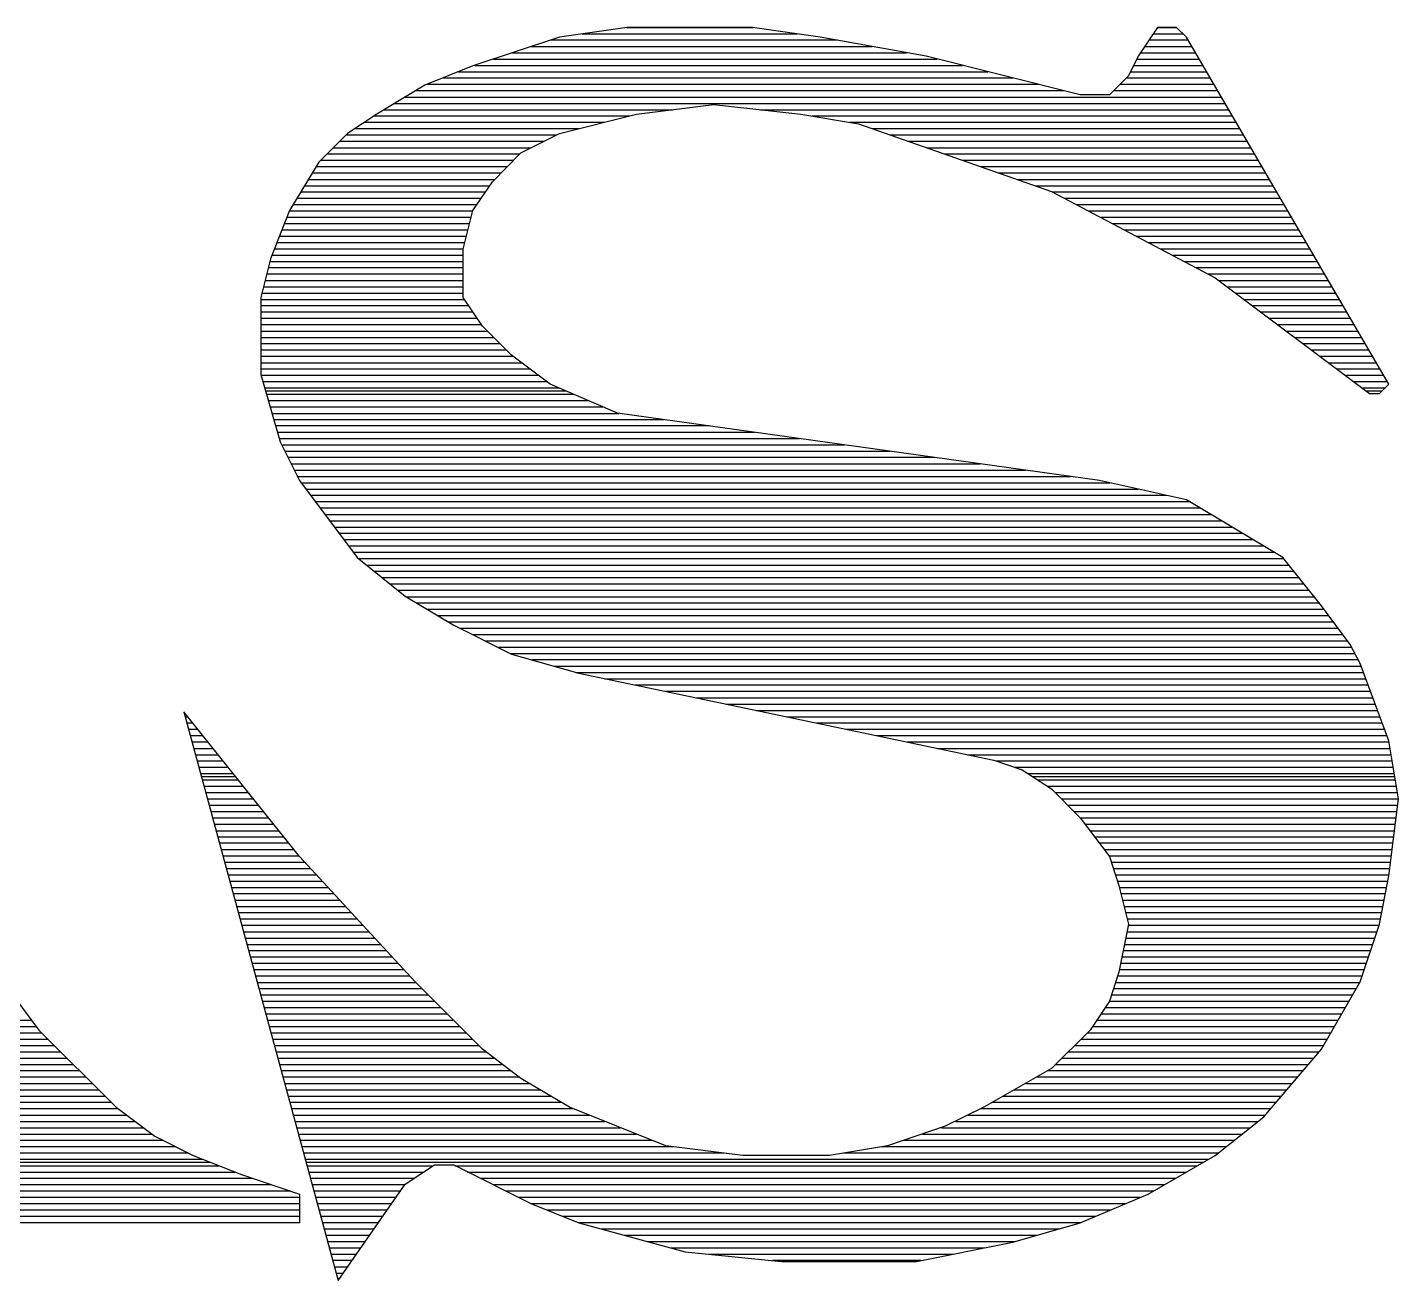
# Model space of a CAD drawing. Extents: x -19 to 106, y -45 to 160.
# Drawn here: x 9.351 to 10.57, y -29.187 to -28.073 of the extents above; entities that cross this region are included whole.
import ezdxf

# ---------------------------------------------------------------- set-up
doc = ezdxf.new("R2010")
doc.units = 0
doc.layers.add('DF_TITLE_BLOCK', color=2, linetype='CONTINUOUS')

msp = doc.modelspace()

# ---------------------------------------------------------------- linework, layer by layer
at = {"layer": 'DF_TITLE_BLOCK'}
for points in [[(9.884664, -28.072588), (9.824466, -28.081224)], [(9.884664, -28.072588), (9.824466, -28.081224)], [(9.884664, -28.072588), (9.824466, -28.081224)], [(9.883902, -28.072588), (9.996678, -28.072588)], [(9.995916, -28.072588), (9.884664, -28.072588)], [(9.995916, -28.072588), (9.884664, -28.072588)], [(9.995916, -28.072588), (9.884664, -28.072588)], [(10.056114, -28.081224), (9.995916, -28.072588)], [(10.056114, -28.081224), (9.995916, -28.072588)], [(10.056114, -28.081224), (9.995916, -28.072588)], [(10.356088, -28.072588), (10.338816, -28.098242)], [(10.356088, -28.072588), (10.338816, -28.098242)], [(10.356088, -28.072588), (10.338816, -28.098242)], [(10.373106, -28.072588), (10.356088, -28.072588)], [(10.356088, -28.072588), (10.37336, -28.072588)], [(10.373106, -28.072588), (10.356088, -28.072588)], [(10.373106, -28.072588), (10.356088, -28.072588)], [(10.381996, -28.081224), (10.373106, -28.072588)], [(10.381996, -28.081224), (10.373106, -28.072588)], [(10.381996, -28.081224), (10.373106, -28.072588)], [(9.824466, -28.081224), (9.747504, -28.106878)], [(9.824466, -28.081224), (9.747504, -28.106878)], [(9.824466, -28.081224), (9.747504, -28.106878)], [(9.816338, -28.083764), (10.071354, -28.083764)], [(9.844532, -28.078176), (10.036048, -28.078176)], [(10.150348, -28.098242), (10.056114, -28.081224)], [(10.150348, -28.098242), (10.056114, -28.081224)], [(10.150348, -28.098242), (10.056114, -28.081224)], [(10.348468, -28.083764), (10.38352, -28.083764)], [(10.352278, -28.078176), (10.378948, -28.078176)], [(10.561828, -28.389834), (10.381996, -28.081224)], [(10.561828, -28.389834), (10.381996, -28.081224)], [(10.561828, -28.389834), (10.381996, -28.081224)], [(9.782556, -28.095194), (10.133076, -28.095194)], [(9.79932, -28.089606), (10.102342, -28.089606)], [(10.287508, -28.132532), (10.150348, -28.098242)], [(10.287508, -28.132532), (10.150348, -28.098242)], [(10.287508, -28.132532), (10.150348, -28.098242)], [(10.338816, -28.098242), (10.330434, -28.115514)], [(10.338816, -28.098242), (10.330434, -28.115514)], [(10.338816, -28.098242), (10.330434, -28.115514)], [(10.341102, -28.095194), (10.38987, -28.095194)], [(10.344912, -28.089606), (10.386822, -28.089606)], [(9.747504, -28.106878), (9.704578, -28.123896)], [(9.747504, -28.106878), (9.704578, -28.123896)], [(9.747504, -28.106878), (9.704578, -28.123896)], [(9.748774, -28.10637), (10.18286, -28.10637)], [(9.765792, -28.100782), (10.160254, -28.100782)], [(10.335006, -28.10637), (10.396474, -28.10637)], [(10.3378, -28.100782), (10.393426, -28.100782)], [(9.704578, -28.123896), (9.661906, -28.149804)], [(9.704578, -28.123896), (9.661906, -28.149804)], [(9.704578, -28.123896), (9.661906, -28.149804)], [(9.706356, -28.123134), (10.250424, -28.123134)], [(9.72058, -28.117546), (10.227818, -28.117546)], [(9.73455, -28.111958), (10.205212, -28.111958)], [(10.330434, -28.115514), (10.313416, -28.132532)], [(10.330434, -28.115514), (10.313416, -28.132532)], [(10.330434, -28.115514), (10.313416, -28.132532)], [(10.32256, -28.123134), (10.40638, -28.123134)], [(10.328148, -28.117546), (10.403078, -28.117546)], [(10.331958, -28.111958), (10.399776, -28.111958)], [(9.687052, -28.134564), (10.412984, -28.134564)], [(9.69645, -28.128722), (10.272776, -28.128722)], [(10.313416, -28.132532), (10.287508, -28.132532)], [(10.313416, -28.132532), (10.287508, -28.132532)], [(10.313416, -28.132532), (10.287508, -28.132532)], [(10.316972, -28.128722), (10.409682, -28.128722)], [(9.668256, -28.14574), (9.924796, -28.14574)], [(9.677654, -28.140152), (10.416286, -28.140152)], [(9.893046, -28.149804), (9.961626, -28.141168)], [(9.893046, -28.149804), (9.961626, -28.141168)], [(9.893046, -28.149804), (9.961626, -28.141168)], [(9.961626, -28.141168), (10.039096, -28.149804)], [(9.961626, -28.141168), (10.039096, -28.149804)], [(9.961626, -28.141168), (10.039096, -28.149804)], [(10.003282, -28.14574), (10.419588, -28.14574)], [(9.661906, -28.149804), (9.635998, -28.166822)], [(9.661906, -28.149804), (9.635998, -28.166822)], [(9.661906, -28.149804), (9.635998, -28.166822)], [(9.65073, -28.156916), (9.86409, -28.156916)], [(9.659112, -28.151328), (9.886696, -28.151328)], [(9.824466, -28.166822), (9.893046, -28.149804)], [(9.824466, -28.166822), (9.893046, -28.149804)], [(9.824466, -28.166822), (9.893046, -28.149804)], [(10.039096, -28.149804), (10.090404, -28.158186)], [(10.039096, -28.149804), (10.090404, -28.158186)], [(10.039096, -28.149804), (10.090404, -28.158186)], [(10.049002, -28.151328), (10.422636, -28.151328)], [(10.08253, -28.156916), (10.426192, -28.156916)], [(10.090404, -28.158186), (10.261854, -28.218384)], [(10.090404, -28.158186), (10.261854, -28.218384)], [(10.090404, -28.158186), (10.261854, -28.218384)], [(9.635998, -28.166822), (9.610344, -28.192476)], [(9.635998, -28.166822), (9.610344, -28.192476)], [(9.635998, -28.166822), (9.610344, -28.192476)], [(9.634728, -28.168092), (9.821926, -28.168092)], [(9.642348, -28.162504), (9.841738, -28.162504)], [(9.790176, -28.184094), (9.824466, -28.166822)], [(9.790176, -28.184094), (9.824466, -28.166822)], [(9.790176, -28.184094), (9.824466, -28.166822)], [(10.102596, -28.162504), (10.42924, -28.162504)], [(10.118852, -28.168092), (10.432542, -28.168092)], [(9.623298, -28.179522), (9.79932, -28.179522)], [(9.62914, -28.17368), (9.810496, -28.17368)], [(9.764776, -28.209748), (9.790176, -28.184094)], [(9.764776, -28.209748), (9.790176, -28.184094)], [(9.764776, -28.209748), (9.790176, -28.184094)], [(10.134854, -28.17368), (10.436098, -28.17368)], [(10.150856, -28.179522), (10.439146, -28.179522)], [(9.610344, -28.192476), (9.584436, -28.235402)], [(9.610344, -28.192476), (9.584436, -28.235402)], [(9.610344, -28.192476), (9.584436, -28.235402)], [(9.608058, -28.196286), (9.777984, -28.196286)], [(9.612122, -28.190698), (9.783572, -28.190698)], [(9.61771, -28.18511), (9.78916, -28.18511)], [(10.167112, -28.18511), (10.442448, -28.18511)], [(10.183114, -28.190698), (10.44575, -28.190698)], [(10.199116, -28.196286), (10.449052, -28.196286)], [(9.6012, -28.207716), (9.766554, -28.207716)], [(9.604756, -28.201874), (9.772396, -28.201874)], [(10.215118, -28.201874), (10.452354, -28.201874)], [(10.231374, -28.207716), (10.455656, -28.207716)], [(9.594596, -28.218638), (9.75868, -28.218638)], [(9.597898, -28.213304), (9.762236, -28.213304)], [(9.747504, -28.235402), (9.764776, -28.209748)], [(9.747504, -28.235402), (9.764776, -28.209748)], [(9.747504, -28.235402), (9.764776, -28.209748)], [(10.247376, -28.213304), (10.458958, -28.213304)], [(10.261854, -28.218384), (10.407396, -28.295346)], [(10.261854, -28.218384), (10.407396, -28.295346)], [(10.261854, -28.218384), (10.407396, -28.295346)], [(10.26287, -28.218638), (10.46226, -28.218638)], [(9.587738, -28.230068), (9.75106, -28.230068)], [(9.591294, -28.22448), (9.75487, -28.22448)], [(10.273538, -28.22448), (10.465308, -28.22448)], [(10.283952, -28.230068), (10.468864, -28.230068)], [(9.584436, -28.235402), (9.567418, -28.278328)], [(9.584436, -28.235402), (9.567418, -28.278328)], [(9.584436, -28.235402), (9.567418, -28.278328)], [(9.58215, -28.241244), (9.74598, -28.241244)], [(9.584436, -28.235656), (9.747504, -28.235656)], [(9.738868, -28.269692), (9.747504, -28.235402)], [(9.738868, -28.269692), (9.747504, -28.235402)], [(9.738868, -28.269692), (9.747504, -28.235402)], [(10.29462, -28.235656), (10.471912, -28.235656)], [(10.305288, -28.241244), (10.475214, -28.241244)], [(9.577578, -28.252674), (9.743186, -28.252674)], [(9.579864, -28.246832), (9.744456, -28.246832)], [(10.315956, -28.246832), (10.478516, -28.246832)], [(10.326624, -28.252674), (10.481818, -28.252674)], [(9.570974, -28.269438), (9.738868, -28.269438)], [(9.57326, -28.26385), (9.740392, -28.26385)], [(9.575546, -28.258262), (9.741916, -28.258262)], [(9.738868, -28.312618), (9.738868, -28.269692)], [(9.738868, -28.312618), (9.738868, -28.269692)], [(9.738868, -28.312618), (9.738868, -28.269692)], [(10.337292, -28.258262), (10.48512, -28.258262)], [(10.347706, -28.26385), (10.488422, -28.26385)], [(10.358374, -28.269438), (10.491724, -28.269438)], [(9.567418, -28.278328), (9.559036, -28.312618)], [(9.567418, -28.278328), (9.559036, -28.312618)], [(9.567418, -28.278328), (9.559036, -28.312618)], [(9.56691, -28.280614), (9.738868, -28.280614)], [(9.568688, -28.275026), (9.738868, -28.275026)], [(10.369042, -28.275026), (10.495026, -28.275026)], [(10.37971, -28.280614), (10.498074, -28.280614)], [(9.563862, -28.29179), (9.738868, -28.29179)], [(9.565386, -28.286202), (9.738868, -28.286202)], [(10.390378, -28.286202), (10.50163, -28.286202)], [(10.401046, -28.29179), (10.504678, -28.29179)], [(9.561322, -28.30322), (9.738868, -28.30322)], [(9.562592, -28.297632), (9.738868, -28.297632)], [(10.407396, -28.295346), (10.544556, -28.398216)], [(10.407396, -28.295346), (10.544556, -28.398216)], [(10.407396, -28.295346), (10.544556, -28.398216)], [(10.410444, -28.297632), (10.50798, -28.297632)], [(10.41781, -28.30322), (10.511282, -28.30322)], [(9.559036, -28.312618), (9.559036, -28.381198)], [(9.559036, -28.312618), (9.559036, -28.381198)], [(9.559036, -28.312618), (9.559036, -28.381198)], [(9.559036, -28.314396), (9.740138, -28.314396)], [(9.559798, -28.308808), (9.738868, -28.308808)], [(9.755886, -28.338272), (9.738868, -28.312618)], [(9.755886, -28.338272), (9.738868, -28.312618)], [(9.755886, -28.338272), (9.738868, -28.312618)], [(10.42543, -28.308808), (10.514584, -28.308808)], [(10.432796, -28.314396), (10.517886, -28.314396)], [(9.559036, -28.319984), (9.743694, -28.319984)], [(9.559036, -28.325572), (9.747504, -28.325572)], [(9.559036, -28.33116), (9.751314, -28.33116)], [(10.440416, -28.319984), (10.521188, -28.319984)], [(10.447782, -28.325572), (10.52449, -28.325572)], [(10.455402, -28.33116), (10.527792, -28.33116)], [(9.559036, -28.336748), (9.755124, -28.336748)], [(9.559036, -28.34259), (9.760204, -28.34259)], [(9.781794, -28.363926), (9.755886, -28.338272)], [(9.781794, -28.363926), (9.755886, -28.338272)], [(9.781794, -28.363926), (9.755886, -28.338272)], [(10.462768, -28.336748), (10.531094, -28.336748)], [(10.470388, -28.34259), (10.534396, -28.34259)], [(9.559036, -28.348178), (9.765792, -28.348178)], [(9.559036, -28.353766), (9.771634, -28.353766)], [(10.477754, -28.348178), (10.537698, -28.348178)], [(10.485374, -28.353766), (10.540746, -28.353766)], [(9.559036, -28.359354), (9.777222, -28.359354)], [(9.559036, -28.364942), (9.783064, -28.364942)], [(9.816084, -28.389834), (9.781794, -28.363926)], [(9.816084, -28.389834), (9.781794, -28.363926)], [(9.816084, -28.389834), (9.781794, -28.363926)], [(10.49274, -28.359354), (10.544302, -28.359354)], [(10.50036, -28.364942), (10.54735, -28.364942)], [(9.559036, -28.370784), (9.790684, -28.370784)], [(9.559036, -28.376118), (9.79805, -28.376118)], [(10.507726, -28.370784), (10.550652, -28.370784)], [(10.515346, -28.376118), (10.553954, -28.376118)], [(9.559036, -28.381198), (9.576054, -28.441142)], [(9.559036, -28.381198), (9.576054, -28.441142)], [(9.559036, -28.381198), (9.576054, -28.441142)], [(9.559036, -28.381706), (9.805416, -28.381706)], [(9.56056, -28.387548), (9.813036, -28.387548)], [(9.876028, -28.415488), (9.816084, -28.389834)], [(9.876028, -28.415488), (9.816084, -28.389834)], [(9.876028, -28.415488), (9.816084, -28.389834)], [(10.522966, -28.381706), (10.557256, -28.381706)], [(10.530332, -28.387548), (10.560558, -28.387548)], [(10.553446, -28.398216), (10.561828, -28.389834)], [(10.553446, -28.398216), (10.561828, -28.389834)], [(10.553446, -28.398216), (10.561828, -28.389834)], [(9.562338, -28.393136), (9.823958, -28.393136)], [(9.5631, -28.395676), (9.830054, -28.395676)], [(9.563862, -28.398724), (9.837166, -28.398724)], [(9.565386, -28.404312), (9.85012, -28.404312)], [(10.537698, -28.393136), (10.558526, -28.393136)], [(10.541254, -28.395676), (10.555732, -28.395676)], [(10.544556, -28.398216), (10.553446, -28.398216)], [(10.544556, -28.398216), (10.553446, -28.398216)], [(10.544556, -28.398216), (10.553446, -28.398216)], [(9.567164, -28.4099), (9.863328, -28.4099)], [(9.568688, -28.415742), (9.877298, -28.415742)], [(10.304526, -28.475432), (9.876028, -28.415488)], [(10.304526, -28.475432), (9.876028, -28.415488)], [(10.304526, -28.475432), (9.876028, -28.415488)], [(9.570466, -28.42133), (9.91743, -28.42133)], [(9.57199, -28.426664), (9.957562, -28.426664)], [(9.573514, -28.432506), (9.997694, -28.432506)], [(9.575038, -28.438094), (10.037826, -28.438094)], [(9.576054, -28.441142), (9.593326, -28.475432)], [(9.576054, -28.441142), (9.593326, -28.475432)], [(9.576054, -28.441142), (9.593326, -28.475432)], [(9.577324, -28.443682), (10.077958, -28.443682)], [(9.580118, -28.44927), (10.118344, -28.44927)], [(9.582912, -28.454858), (10.158222, -28.454858)], [(9.585706, -28.4607), (10.198608, -28.4607)], [(9.5885, -28.466288), (10.23874, -28.466288)], [(9.591294, -28.471876), (10.278872, -28.471876)], [(9.593326, -28.475432), (9.644634, -28.544012)], [(9.593326, -28.475432), (9.644634, -28.544012)], [(9.593326, -28.475432), (9.644634, -28.544012)], [(9.594596, -28.477464), (10.31367, -28.477464)], [(10.381996, -28.492704), (10.304526, -28.475432)], [(10.381996, -28.492704), (10.304526, -28.475432)], [(10.381996, -28.492704), (10.304526, -28.475432)], [(9.598914, -28.483052), (10.33907, -28.483052)], [(9.603232, -28.48864), (10.36447, -28.48864)], [(9.607296, -28.494228), (10.384536, -28.494228)], [(9.611614, -28.499816), (10.394188, -28.499816)], [(10.467594, -28.544012), (10.381996, -28.492704)], [(10.467594, -28.544012), (10.381996, -28.492704)], [(10.467594, -28.544012), (10.381996, -28.492704)], [(9.615678, -28.505658), (10.403332, -28.505658)], [(9.619996, -28.511246), (10.41273, -28.511246)], [(9.62406, -28.516834), (10.422128, -28.516834)], [(9.628378, -28.522422), (10.431526, -28.522422)], [(9.632442, -28.52801), (10.440924, -28.52801)], [(9.63676, -28.533598), (10.450322, -28.533598)], [(9.641078, -28.539186), (10.45972, -28.539186)], [(9.644634, -28.544012), (9.687306, -28.578302)], [(9.644634, -28.544012), (9.687306, -28.578302)], [(9.644634, -28.544012), (9.687306, -28.578302)], [(9.64565, -28.544774), (10.468356, -28.544774)], [(9.652762, -28.550616), (10.472674, -28.550616)], [(10.501884, -28.586938), (10.467594, -28.544012)], [(10.501884, -28.586938), (10.467594, -28.544012)], [(10.501884, -28.586938), (10.467594, -28.544012)], [(9.659874, -28.556204), (10.477246, -28.556204)], [(9.666732, -28.561792), (10.481818, -28.561792)], [(9.673844, -28.56738), (10.48639, -28.56738)], [(9.680956, -28.572968), (10.490708, -28.572968)], [(9.687306, -28.578302), (9.730486, -28.603956)], [(9.687306, -28.578302), (9.730486, -28.603956)], [(9.687306, -28.578302), (9.730486, -28.603956)], [(9.688068, -28.57881), (10.49528, -28.57881)], [(9.697466, -28.584144), (10.499598, -28.584144)], [(10.527538, -28.621228), (10.501884, -28.586938)], [(10.527538, -28.621228), (10.501884, -28.586938)], [(10.527538, -28.621228), (10.501884, -28.586938)], [(9.706864, -28.589732), (10.50417, -28.589732)], [(9.716008, -28.595574), (10.508488, -28.595574)], [(9.725406, -28.601162), (10.512552, -28.601162)], [(9.730486, -28.603956), (9.781794, -28.629864)], [(9.730486, -28.603956), (9.781794, -28.629864)], [(9.730486, -28.603956), (9.781794, -28.629864)], [(9.73582, -28.60675), (10.51687, -28.60675)], [(9.746996, -28.612338), (10.520934, -28.612338)], [(9.758172, -28.617926), (10.525252, -28.617926)], [(9.769602, -28.623768), (10.528808, -28.623768)], [(10.536174, -28.638246), (10.527538, -28.621228)], [(10.536174, -28.638246), (10.527538, -28.621228)], [(10.536174, -28.638246), (10.527538, -28.621228)], [(9.780778, -28.629356), (10.531602, -28.629356)], [(9.781794, -28.629864), (9.841738, -28.646882)], [(9.781794, -28.629864), (9.841738, -28.646882)], [(9.781794, -28.629864), (9.841738, -28.646882)], [(9.799828, -28.63469), (10.534396, -28.63469)], [(9.819386, -28.640532), (10.536936, -28.640532)], [(9.838944, -28.64612), (10.538968, -28.64612)], [(9.841738, -28.646882), (10.210546, -28.724098)], [(9.841738, -28.646882), (10.210546, -28.724098)], [(9.841738, -28.646882), (10.210546, -28.724098)], [(10.561828, -28.706826), (10.536174, -28.638246)], [(10.561828, -28.706826), (10.536174, -28.638246)], [(10.561828, -28.706826), (10.536174, -28.638246)], [(9.864852, -28.651708), (10.541254, -28.651708)], [(9.891776, -28.657296), (10.543286, -28.657296)], [(9.9187, -28.662884), (10.545318, -28.662884)], [(9.945624, -28.668726), (10.547604, -28.668726)], [(9.593326, -28.809696), (9.490456, -28.681172)], [(9.593326, -28.809696), (9.490456, -28.681172)], [(9.593326, -28.809696), (9.490456, -28.681172)], [(9.490456, -28.681172), (9.627616, -29.186886)], [(9.490456, -28.681172), (9.627616, -29.186886)], [(9.490456, -28.681172), (9.627616, -29.186886)], [(9.972294, -28.674314), (10.549636, -28.674314)], [(9.999218, -28.679902), (10.551668, -28.679902)], [(9.491472, -28.68549), (9.493758, -28.68549)], [(9.492996, -28.691078), (9.49833, -28.691078)], [(9.49452, -28.696666), (9.502648, -28.696666)], [(10.026142, -28.68549), (10.5537, -28.68549)], [(10.053066, -28.691078), (10.555986, -28.691078)], [(10.079736, -28.696666), (10.558018, -28.696666)], [(9.496044, -28.702254), (9.50722, -28.702254)], [(9.497568, -28.707842), (9.511792, -28.707842)], [(10.10666, -28.702254), (10.560304, -28.702254)], [(10.133584, -28.707842), (10.562082, -28.707842)], [(10.570464, -28.758388), (10.561828, -28.706826)], [(10.570464, -28.758388), (10.561828, -28.706826)], [(10.570464, -28.758388), (10.561828, -28.706826)], [(9.499092, -28.713684), (9.516364, -28.713684)], [(9.500616, -28.719272), (9.520682, -28.719272)], [(10.160508, -28.713684), (10.562844, -28.713684)], [(10.187178, -28.719272), (10.56386, -28.719272)], [(9.50214, -28.72486), (9.525254, -28.72486)], [(9.503664, -28.730448), (9.529572, -28.730448)], [(10.210546, -28.724098), (10.235946, -28.732734)], [(10.210546, -28.724098), (10.235946, -28.732734)], [(10.210546, -28.724098), (10.235946, -28.732734)], [(10.212832, -28.72486), (10.564876, -28.72486)], [(10.229596, -28.730448), (10.565892, -28.730448)], [(10.235946, -28.732734), (10.261854, -28.749752)], [(10.235946, -28.732734), (10.261854, -28.749752)], [(10.235946, -28.732734), (10.261854, -28.749752)], [(9.505188, -28.736036), (9.534144, -28.736036)], [(9.50595, -28.738576), (9.536176, -28.738576)], [(9.506712, -28.741624), (9.538716, -28.741624)], [(10.24128, -28.736036), (10.566654, -28.736036)], [(10.24509, -28.738576), (10.567162, -28.738576)], [(10.249662, -28.741624), (10.56767, -28.741624)], [(9.508236, -28.747212), (9.543288, -28.747212)], [(9.50976, -28.7528), (9.547606, -28.7528)], [(10.258044, -28.747212), (10.568686, -28.747212)], [(10.261854, -28.749752), (10.287508, -28.775406)], [(10.261854, -28.749752), (10.287508, -28.775406)], [(10.261854, -28.749752), (10.287508, -28.775406)], [(10.264902, -28.7528), (10.569448, -28.7528)], [(9.511284, -28.758642), (9.552178, -28.758642)], [(9.512808, -28.76423), (9.55675, -28.76423)], [(9.514332, -28.769818), (9.561322, -28.769818)], [(10.270744, -28.758642), (10.570464, -28.758642)], [(10.276332, -28.76423), (10.569702, -28.76423)], [(10.28192, -28.769818), (10.56894, -28.769818)], [(10.561828, -28.826968), (10.570464, -28.758388)], [(10.561828, -28.826968), (10.570464, -28.758388)], [(10.561828, -28.826968), (10.570464, -28.758388)], [(9.515856, -28.775406), (9.56564, -28.775406)], [(9.51738, -28.780994), (9.570212, -28.780994)], [(10.287508, -28.775406), (10.313416, -28.809696)], [(10.287508, -28.775406), (10.568178, -28.775406)], [(10.287508, -28.775406), (10.313416, -28.809696)], [(10.287508, -28.775406), (10.313416, -28.809696)], [(10.291572, -28.780994), (10.567416, -28.780994)], [(9.518904, -28.786836), (9.57453, -28.786836)], [(9.520428, -28.79217), (9.579102, -28.79217)], [(10.29589, -28.786836), (10.566908, -28.786836)], [(10.300208, -28.79217), (10.566146, -28.79217)], [(9.521952, -28.797758), (9.583674, -28.797758)], [(9.523476, -28.8036), (9.588246, -28.8036)], [(10.304272, -28.797758), (10.565638, -28.797758)], [(10.30859, -28.8036), (10.564876, -28.8036)], [(9.525, -28.809188), (9.592564, -28.809188)], [(9.526524, -28.814776), (9.597898, -28.814776)], [(9.696196, -28.921202), (9.593326, -28.809696)], [(9.696196, -28.921202), (9.593326, -28.809696)], [(9.696196, -28.921202), (9.593326, -28.809696)], [(10.312908, -28.809188), (10.564114, -28.809188)], [(10.313416, -28.809696), (10.321798, -28.835604)], [(10.313416, -28.809696), (10.321798, -28.835604)], [(10.313416, -28.809696), (10.321798, -28.835604)], [(10.31494, -28.814776), (10.563352, -28.814776)], [(9.528048, -28.820364), (9.602978, -28.820364)], [(9.529572, -28.825952), (9.608058, -28.825952)], [(10.316718, -28.820364), (10.56259, -28.820364)], [(10.31875, -28.825952), (10.562082, -28.825952)], [(10.553446, -28.869894), (10.561828, -28.826968)], [(10.553446, -28.869894), (10.561828, -28.826968)], [(10.553446, -28.869894), (10.561828, -28.826968)], [(9.531096, -28.831794), (9.613392, -28.831794)], [(9.53262, -28.837382), (9.618472, -28.837382)], [(9.534144, -28.842716), (9.623806, -28.842716)], [(10.320528, -28.831794), (10.561066, -28.831794)], [(10.321798, -28.835604), (10.330434, -28.869894)], [(10.321798, -28.835604), (10.330434, -28.869894)], [(10.321798, -28.835604), (10.330434, -28.869894)], [(10.322306, -28.837382), (10.559796, -28.837382)], [(10.323576, -28.842716), (10.55878, -28.842716)], [(9.535668, -28.848558), (9.628886, -28.848558)], [(9.537192, -28.854146), (9.633966, -28.854146)], [(10.3251, -28.848558), (10.55751, -28.848558)], [(10.32637, -28.854146), (10.556494, -28.854146)], [(9.538716, -28.859734), (9.6393, -28.859734)], [(9.54024, -28.865322), (9.64438, -28.865322)], [(10.327894, -28.859734), (10.555224, -28.859734)], [(10.329418, -28.865322), (10.554208, -28.865322)], [(9.541764, -28.87091), (9.649714, -28.87091)], [(9.543288, -28.876752), (9.655048, -28.876752)], [(10.330434, -28.869894), (10.321798, -28.912566)], [(10.330434, -28.869894), (10.321798, -28.912566)], [(10.330434, -28.869894), (10.321798, -28.912566)], [(10.32891, -28.876752), (10.55116, -28.876752)], [(10.33018, -28.87091), (10.552938, -28.87091)], [(10.536174, -28.921202), (10.553446, -28.869894)], [(10.536174, -28.921202), (10.553446, -28.869894)], [(10.536174, -28.921202), (10.553446, -28.869894)], [(9.544812, -28.88234), (9.660128, -28.88234)], [(9.546336, -28.887928), (9.665208, -28.887928)], [(10.326624, -28.887928), (10.54735, -28.887928)], [(10.327894, -28.88234), (10.549128, -28.88234)], [(9.54786, -28.893516), (9.670542, -28.893516)], [(9.549384, -28.899104), (9.675622, -28.899104)], [(10.324592, -28.899104), (10.54354, -28.899104)], [(10.325608, -28.893516), (10.545318, -28.893516)], [(9.550908, -28.904692), (9.680956, -28.904692)], [(9.552432, -28.91028), (9.686036, -28.91028)], [(9.553956, -28.915868), (9.691116, -28.915868)], [(10.321798, -28.912566), (10.313416, -28.938474)], [(10.321798, -28.912566), (10.313416, -28.938474)], [(10.321798, -28.912566), (10.313416, -28.938474)], [(10.320528, -28.915868), (10.537698, -28.915868)], [(10.322306, -28.91028), (10.53973, -28.91028)], [(10.323322, -28.904692), (10.541508, -28.904692)], [(9.55548, -28.92171), (9.69645, -28.92171)], [(9.557004, -28.927298), (9.702038, -28.927298)], [(9.755886, -28.981146), (9.696196, -28.921202)], [(9.755886, -28.981146), (9.696196, -28.921202)], [(9.755886, -28.981146), (9.696196, -28.921202)], [(10.316972, -28.927298), (10.532618, -28.927298)], [(10.31875, -28.92171), (10.53592, -28.92171)], [(10.501884, -28.981146), (10.536174, -28.921202)], [(10.501884, -28.981146), (10.536174, -28.921202)], [(10.501884, -28.981146), (10.536174, -28.921202)], [(9.336024, -28.929838), (9.361678, -28.964128)], [(9.336024, -28.929838), (9.361678, -28.964128)], [(9.336024, -28.929838), (9.361678, -28.964128)], [(9.558528, -28.932886), (9.707626, -28.932886)], [(9.560052, -28.938474), (9.713214, -28.938474)], [(10.313416, -28.938474), (10.296144, -28.964128)], [(10.313416, -28.938474), (10.296144, -28.964128)], [(10.313416, -28.938474), (10.296144, -28.964128)], [(10.313162, -28.938474), (10.526268, -28.938474)], [(10.315194, -28.932886), (10.529316, -28.932886)], [(9.561576, -28.944062), (9.719056, -28.944062)], [(9.5631, -28.94965), (9.724644, -28.94965)], [(10.305796, -28.94965), (10.519918, -28.94965)], [(10.309352, -28.944062), (10.522966, -28.944062)], [(9.067546, -28.955238), (9.355074, -28.955238)], [(9.069832, -28.960826), (9.359392, -28.960826)], [(9.361678, -28.964128), (9.430258, -29.032708)], [(9.361678, -28.964128), (9.430258, -29.032708)], [(9.361678, -28.964128), (9.430258, -29.032708)], [(9.564624, -28.955238), (9.730232, -28.955238)], [(9.566148, -28.960826), (9.73582, -28.960826)], [(10.296144, -28.964128), (10.261854, -28.998418)], [(10.296144, -28.964128), (10.261854, -28.998418)], [(10.296144, -28.964128), (10.261854, -28.998418)], [(10.298176, -28.960826), (10.513314, -28.960826)], [(10.301986, -28.955238), (10.516616, -28.955238)], [(9.072372, -28.966668), (9.364218, -28.966668)], [(9.074912, -28.972256), (9.369806, -28.972256)], [(9.567672, -28.966668), (9.741408, -28.966668)], [(9.569196, -28.972256), (9.746996, -28.972256)], [(10.288016, -28.972256), (10.506964, -28.972256)], [(10.293604, -28.966668), (10.510266, -28.966668)], [(9.077452, -28.977844), (9.375394, -28.977844)], [(9.079484, -28.983432), (9.380982, -28.983432)], [(9.081516, -28.98902), (9.386824, -28.98902)], [(9.57072, -28.977844), (9.752584, -28.977844)], [(9.572244, -28.983432), (9.758934, -28.983432)], [(9.573768, -28.98902), (9.766554, -28.98902)], [(9.790176, -29.007054), (9.755886, -28.981146)], [(9.790176, -29.007054), (9.755886, -28.981146)], [(9.790176, -29.007054), (9.755886, -28.981146)], [(10.270998, -28.98902), (10.495026, -28.98902)], [(10.27684, -28.983432), (10.499852, -28.983432)], [(10.282428, -28.977844), (10.503916, -28.977844)], [(10.450576, -29.041344), (10.501884, -28.981146)], [(10.450576, -29.041344), (10.501884, -28.981146)], [(10.450576, -29.041344), (10.501884, -28.981146)], [(9.083294, -28.994862), (9.392412, -28.994862)], [(9.085072, -29.000196), (9.398, -29.000196)], [(9.575292, -28.994862), (9.77392, -28.994862)], [(9.576816, -29.000196), (9.78154, -29.000196)], [(10.261854, -28.998418), (10.201656, -29.032708)], [(10.261854, -28.998418), (10.201656, -29.032708)], [(10.261854, -28.998418), (10.201656, -29.032708)], [(10.258298, -29.000196), (10.485628, -29.000196)], [(10.26541, -28.994862), (10.4902, -28.994862)], [(9.087104, -29.005784), (9.403588, -29.005784)], [(9.087358, -29.011626), (9.409176, -29.011626)], [(9.57834, -29.005784), (9.78916, -29.005784)], [(9.579864, -29.011626), (9.79805, -29.011626)], [(9.833356, -29.032708), (9.790176, -29.007054)], [(9.833356, -29.032708), (9.790176, -29.007054)], [(9.833356, -29.032708), (9.790176, -29.007054)], [(10.23874, -29.011626), (10.475722, -29.011626)], [(10.248646, -29.005784), (10.480548, -29.005784)], [(9.085072, -29.022802), (9.420352, -29.022802)], [(9.08685, -29.017214), (9.414764, -29.017214)], [(9.581388, -29.017214), (9.807448, -29.017214)], [(9.582912, -29.022802), (9.816846, -29.022802)], [(10.218928, -29.022802), (10.46607, -29.022802)], [(10.228834, -29.017214), (10.47115, -29.017214)], [(9.081262, -29.033978), (9.432036, -29.033978)], [(9.08304, -29.02839), (9.42594, -29.02839)], [(9.430258, -29.032708), (9.464548, -29.058362)], [(9.430258, -29.032708), (9.464548, -29.058362)], [(9.430258, -29.032708), (9.464548, -29.058362)], [(9.584436, -29.02839), (9.826244, -29.02839)], [(9.58596, -29.033978), (9.836658, -29.033978)], [(9.918954, -29.066998), (9.833356, -29.032708)], [(9.918954, -29.066998), (9.833356, -29.032708)], [(9.918954, -29.066998), (9.833356, -29.032708)], [(10.201656, -29.032708), (10.167366, -29.049726)], [(10.201656, -29.032708), (10.167366, -29.049726)], [(10.201656, -29.032708), (10.167366, -29.049726)], [(10.199116, -29.033978), (10.456672, -29.033978)], [(10.209276, -29.02839), (10.461244, -29.02839)], [(9.076182, -29.045408), (9.447276, -29.045408)], [(9.07923, -29.03982), (9.439656, -29.03982)], [(9.587484, -29.03982), (9.850882, -29.03982)], [(9.589008, -29.045408), (9.864852, -29.045408)], [(10.167366, -29.049726), (10.116058, -29.066998)], [(10.167366, -29.049726), (10.116058, -29.066998)], [(10.167366, -29.049726), (10.116058, -29.066998)], [(10.17651, -29.045408), (10.445242, -29.045408)], [(10.187686, -29.03982), (10.451592, -29.03982)], [(10.407396, -29.075634), (10.450576, -29.041344)], [(10.407396, -29.075634), (10.450576, -29.041344)], [(10.407396, -29.075634), (10.450576, -29.041344)], [(9.064752, -29.062172), (9.472168, -29.062172)], [(9.068562, -29.056584), (9.462262, -29.056584)], [(9.072372, -29.050996), (9.454642, -29.050996)], [(9.464548, -29.058362), (9.498838, -29.075634)], [(9.464548, -29.058362), (9.498838, -29.075634)], [(9.464548, -29.058362), (9.498838, -29.075634)], [(9.590532, -29.050996), (9.878822, -29.050996)], [(9.592056, -29.056584), (9.893046, -29.056584)], [(9.59358, -29.062172), (9.907016, -29.062172)], [(10.130536, -29.062172), (10.42416, -29.062172)], [(10.1473, -29.056584), (10.431272, -29.056584)], [(10.164064, -29.050996), (10.438384, -29.050996)], [(9.05637, -29.073348), (9.49452, -29.073348)], [(9.060942, -29.06776), (9.483598, -29.06776)], [(9.595104, -29.06776), (9.925812, -29.06776)], [(9.596628, -29.073348), (9.97077, -29.073348)], [(9.987534, -29.075634), (9.918954, -29.066998)], [(9.987534, -29.075634), (9.918954, -29.066998)], [(9.987534, -29.075634), (9.918954, -29.066998)], [(10.116058, -29.066998), (10.064496, -29.075634)], [(10.116058, -29.066998), (10.064496, -29.075634)], [(10.116058, -29.066998), (10.064496, -29.075634)], [(10.077196, -29.073348), (10.41019, -29.073348)], [(10.110978, -29.06776), (10.417302, -29.06776)], [(9.046972, -29.084778), (9.521698, -29.084778)], [(9.049512, -29.081476), (9.513824, -29.081476)], [(9.051544, -29.078936), (9.507728, -29.078936)], [(9.498838, -29.075634), (9.541764, -29.092652)], [(9.498838, -29.075634), (9.541764, -29.092652)], [(9.498838, -29.075634), (9.541764, -29.092652)], [(9.598152, -29.078936), (10.4013, -29.078936)], [(9.598914, -29.081476), (10.396982, -29.081476)], [(9.599676, -29.084778), (9.712198, -29.084778)], [(9.687306, -29.101288), (9.713214, -29.084016)], [(9.687306, -29.101288), (9.713214, -29.084016)], [(9.687306, -29.101288), (9.713214, -29.084016)], [(9.713214, -29.084016), (9.730486, -29.084016)], [(9.713214, -29.084016), (9.730486, -29.084016)], [(9.713214, -29.084016), (9.730486, -29.084016)], [(9.730486, -29.084016), (9.799066, -29.118306)], [(9.730486, -29.084016), (9.799066, -29.118306)], [(9.730486, -29.084016), (9.799066, -29.118306)], [(9.731502, -29.084778), (10.391394, -29.084778)], [(10.064496, -29.075634), (9.987534, -29.075634)], [(10.064496, -29.075634), (9.987534, -29.075634)], [(10.064496, -29.075634), (9.987534, -29.075634)], [(10.347706, -29.109924), (10.407396, -29.075634)], [(10.347706, -29.109924), (10.407396, -29.075634)], [(10.347706, -29.109924), (10.407396, -29.075634)], [(9.037574, -29.095954), (9.551416, -29.095954)], [(9.042146, -29.090366), (9.535668, -29.090366)], [(9.541764, -29.092652), (9.593326, -29.109924)], [(9.541764, -29.092652), (9.593326, -29.109924)], [(9.541764, -29.092652), (9.593326, -29.109924)], [(9.6012, -29.090366), (9.703816, -29.090366)], [(9.602724, -29.095954), (9.695434, -29.095954)], [(9.742678, -29.090366), (10.381742, -29.090366)], [(9.754108, -29.095954), (10.371836, -29.095954)], [(9.028176, -29.10713), (9.585198, -29.10713)], [(9.032748, -29.101542), (9.568434, -29.101542)], [(9.593326, -29.109924), (9.593326, -29.135578)], [(9.593326, -29.109924), (9.593326, -29.135578)], [(9.593326, -29.109924), (9.593326, -29.135578)], [(9.604248, -29.101542), (9.687306, -29.101542)], [(9.605772, -29.10713), (9.683242, -29.10713)], [(9.627616, -29.186886), (9.687306, -29.101288)], [(9.627616, -29.186886), (9.687306, -29.101288)], [(9.627616, -29.186886), (9.687306, -29.101288)], [(9.765284, -29.101542), (10.362184, -29.101542)], [(9.77646, -29.10713), (10.352278, -29.10713)], [(10.287508, -29.135578), (10.347706, -29.109924)], [(10.287508, -29.135578), (10.347706, -29.109924)], [(10.287508, -29.135578), (10.347706, -29.109924)], [(9.018778, -29.118306), (9.593326, -29.118306)], [(9.02335, -29.112718), (9.593326, -29.112718)], [(9.607296, -29.112718), (9.679432, -29.112718)], [(9.60882, -29.118306), (9.675368, -29.118306)], [(9.787636, -29.112718), (10.340594, -29.112718)], [(9.799066, -29.118306), (9.841738, -29.135578)], [(9.799066, -29.118306), (10.327386, -29.118306)], [(9.799066, -29.118306), (9.841738, -29.135578)], [(9.799066, -29.118306), (9.841738, -29.135578)], [(9.021572, -29.123894), (9.593326, -29.123894)], [(9.024366, -29.129736), (9.593326, -29.129736)], [(9.02716, -29.135324), (9.593326, -29.135324)], [(9.593326, -29.135578), (9.027414, -29.135578)], [(9.593326, -29.135578), (9.027414, -29.135578)], [(9.593326, -29.135578), (9.027414, -29.135578)], [(9.610344, -29.123894), (9.671558, -29.123894)], [(9.611868, -29.129736), (9.667494, -29.129736)], [(9.613392, -29.135324), (9.663684, -29.135324)], [(9.813036, -29.123894), (10.314432, -29.123894)], [(9.827006, -29.129736), (10.301224, -29.129736)], [(9.84123, -29.135324), (10.28827, -29.135324)], [(9.841738, -29.135578), (9.936226, -29.161232)], [(9.841738, -29.135578), (9.936226, -29.161232)], [(9.841738, -29.135578), (9.936226, -29.161232)], [(10.227564, -29.152596), (10.287508, -29.135578)], [(10.227564, -29.152596), (10.287508, -29.135578)], [(10.227564, -29.152596), (10.287508, -29.135578)], [(9.614916, -29.140912), (9.65962, -29.140912)], [(9.61644, -29.1465), (9.65581, -29.1465)], [(9.86155, -29.140912), (10.268712, -29.140912)], [(9.882124, -29.1465), (10.2489, -29.1465)], [(9.617964, -29.152088), (9.652, -29.152088)], [(9.619488, -29.157676), (9.647936, -29.157676)], [(9.902698, -29.152088), (10.229342, -29.152088)], [(9.923272, -29.157676), (10.202164, -29.157676)], [(10.141966, -29.169868), (10.227564, -29.152596)], [(10.141966, -29.169868), (10.227564, -29.152596)], [(10.141966, -29.169868), (10.227564, -29.152596)], [(9.621012, -29.163264), (9.643872, -29.163264)], [(9.622536, -29.168852), (9.640062, -29.168852)], [(9.936226, -29.161232), (10.021824, -29.169868)], [(9.936226, -29.161232), (10.021824, -29.169868)], [(9.936226, -29.161232), (10.021824, -29.169868)], [(9.957562, -29.163264), (10.17397, -29.163264)], [(10.013696, -29.168852), (10.145776, -29.168852)], [(10.021824, -29.169868), (10.141966, -29.169868)], [(10.021824, -29.169868), (10.141966, -29.169868)], [(10.021824, -29.169868), (10.141966, -29.169868)], [(9.62406, -29.174694), (9.635998, -29.174694)], [(9.625584, -29.180282), (9.632188, -29.180282)], [(9.627108, -29.18587), (9.628378, -29.18587)]]:
    msp.add_lwpolyline(points, dxfattribs=at)

doc.saveas('drawing.dxf')
